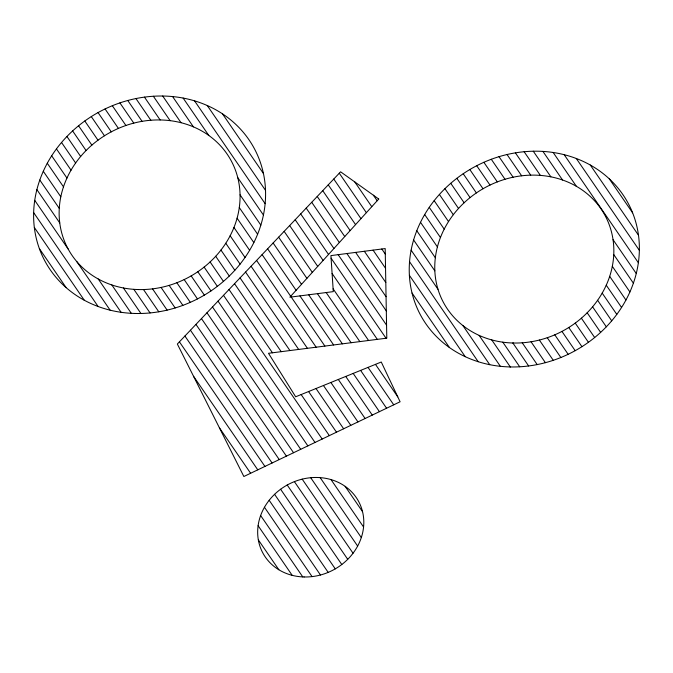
<?xml version="1.0" encoding="UTF-8"?>
<svg xmlns="http://www.w3.org/2000/svg" width="673" height="673" viewBox="0 0 673 673"><rect width="100%" height="100%" fill="white"/><g stroke="black" fill="none" stroke-linecap="round" stroke-linejoin="round"><path stroke-width="1.01" d="M609.275 178.841L632.612 212.828M590.288 165.036L638.484 235.222M576.307 158.508L639.35 250.331M564.184 154.689L638.357 262.731M553.164 152.485L576.382 186.303M613.044 239.697L636.263 273.516M542.926 151.417L562.552 180.002M613.759 254.587L633.386 283.173M533.285 151.215L550.876 176.839M612.312 266.331L629.903 291.956M524.132 151.736L540.385 175.401M609.688 276.351L625.94 300.023M515.4 152.864L530.703 175.157M606.247 285.184L621.558 307.477M507.038 154.529L521.651 175.813M602.184 293.108L616.796 314.392M499.013 156.683L513.112 177.218M597.607 300.284L611.707 320.828M491.29 159.282L505.019 179.27M592.585 306.821L606.314 326.809M483.862 162.302L497.322 181.903M587.167 312.768L600.627 332.369M476.711 165.726L489.994 185.075M581.379 318.186L594.663 337.526M469.83 169.546L483.012 188.751M575.238 323.09L588.429 342.296M463.209 173.743L476.375 192.932M568.761 327.499L581.935 346.679M456.849 178.328L470.074 197.601M561.947 331.41L575.171 350.675M450.759 183.3L464.118 202.766M554.788 334.826L568.147 354.292M444.937 188.676L458.523 208.462M547.267 337.711L560.853 357.506M439.402 194.455L453.308 214.712M539.359 340.05L553.273 360.307M434.161 200.672L448.512 221.568M531.039 341.775L545.391 362.671M429.248 207.351L444.197 229.131M522.24 342.801L537.189 364.573M424.68 214.544L440.445 237.502M512.876 343.003L528.642 365.969M420.507 222.309L437.4 246.915M502.807 342.178L519.699 366.785M416.789 230.738L435.338 257.751M491.753 339.924L510.302 366.936M413.609 239.958L434.825 270.857M479.142 335.406L500.359 366.305M373.389 195.22L377.183 200.739M411.119 250.163L437.98 289.289M462.881 325.564L489.742 364.682M354.755 181.912L371.782 206.712M409.546 261.721L478.192 361.712M339.276 173.213L366.373 212.685M409.386 275.333L465.236 356.682M333.766 179.026L360.964 218.649M381.81 249.01L385.293 254.083M412.036 293.041L449.471 347.554M328.247 184.848L355.563 224.622M373.078 250.146L385.545 268.291M322.737 190.661L350.153 230.595M364.354 251.273L385.797 282.509M317.227 196.474L344.753 236.56M355.622 252.4L386.058 296.726M311.717 202.287L339.343 242.532M346.898 253.536L386.31 310.943M306.198 208.108L333.934 248.505M338.166 254.663L386.563 325.16M300.688 213.921L328.533 254.47M331.091 258.196L386.05 338.258M222.469 113.83L263.437 173.508M295.178 219.734L323.124 260.443M332.1 273.516L377.317 339.377M207.267 105.535L265.524 190.383M289.659 225.548L317.723 266.415M333.11 288.826L368.577 340.488M194.539 100.841L265.137 203.667M284.149 231.369L312.314 272.388M326.161 292.553L359.845 341.606M375.467 364.371L397.777 396.86M183.123 98.065L208.807 135.475M237.746 177.622L263.429 215.032M278.639 237.182L306.905 278.353M317.42 293.664L351.104 342.725M368.03 367.391L393.73 404.818M172.591 96.567L193.387 126.852M240.051 194.825L260.846 225.11M273.129 242.995L301.504 284.326M308.68 294.782L342.364 343.844M360.602 370.402L386.58 408.242M162.715 96.029L181.037 122.713M239.285 207.553L257.608 234.238M267.61 248.808L296.095 290.299M299.939 295.901L333.631 344.963M353.174 373.422L379.421 411.666M153.368 96.256L170.126 120.66M237.081 218.187L253.839 242.591M262.1 254.63L290.694 296.263M291.207 297.02L324.891 346.082M345.737 376.443L372.27 415.09M144.459 97.122L160.132 119.954M233.952 227.474L249.633 250.306M256.59 260.443L316.159 347.201M338.309 379.463L365.111 418.505M135.938 98.561L150.836 120.248M230.141 235.76L245.031 257.456M251.079 266.256L307.418 348.32M330.872 382.483L357.952 421.929M127.769 100.496L142.079 121.342M225.775 243.256L240.093 264.102M245.561 272.069L298.677 349.438M323.444 385.503L350.801 425.353M119.903 102.893L133.792 123.117M220.946 250.062L234.835 270.285M240.051 277.882L289.945 350.557M316.007 388.523L343.642 428.777M112.341 105.72L125.918 125.489M215.705 256.278L229.283 276.039M234.541 283.703L281.205 351.676M308.579 391.543L336.492 432.201M105.064 108.959L118.414 128.408M210.094 261.94L223.444 281.39M229.022 289.516L272.472 352.795M301.142 394.563L329.333 435.616M98.048 112.584L111.272 131.849M204.121 267.088L217.345 286.345M223.512 295.329L322.182 439.04M91.292 116.597L104.466 135.778M197.812 271.732L210.977 290.921M218.002 301.142L315.023 442.464M345.156 486.352L362.545 511.682M84.806 120.989L97.997 140.203M191.157 275.896L204.348 295.111M212.491 306.964L307.872 445.888M331.007 479.588L363.58 527.026M78.581 125.767L91.865 145.116M184.175 279.573L197.458 298.921M206.973 312.777L300.713 449.312M320.155 477.62L361.317 537.576M72.617 130.924L86.077 150.533M176.848 282.736L190.308 302.337M201.463 318.59L293.554 452.727M310.707 477.712L357.641 546.072M66.93 136.493L80.659 156.481M169.15 285.369L182.871 305.357M195.952 324.403L286.404 456.151M302.185 479.142L353.047 553.223M61.537 142.474L75.628 163.001M161.057 287.43L175.157 307.965M190.442 330.224L279.245 459.575M294.387 481.632L347.731 559.322M56.439 148.893L71.044 170.16M152.535 288.86L167.131 310.118M184.924 336.037L272.094 462.999M287.211 485.014L341.791 564.512M51.678 155.808L66.955 178.059M143.5 289.541L158.778 311.792M179.413 341.85L264.935 466.423M280.607 489.246L335.272 568.87M47.278 163.245L63.489 186.842M133.851 289.34L150.062 312.937M193.555 376.3L257.784 469.838M274.584 494.319L328.18 572.378M43.299 171.287L60.806 196.785M123.42 287.977L140.926 313.483M219.398 427.784L250.625 473.262M269.175 500.283L320.474 575.003M39.8 180.036L59.274 208.394M111.836 284.957L131.311 313.324M264.464 507.265L312.07 576.601M36.889 189.635L59.754 222.94M98.241 279.001L121.106 312.297M260.636 515.535L302.783 576.921M34.735 200.344L68.108 248.951M76.764 261.57L110.136 310.177M258.112 525.706L292.191 575.331M33.65 212.609L98.107 306.493M258.331 539.864L278.858 569.753M34.331 227.44L84.31 300.251M39.37 248.623L66.156 287.64M378.731 199.031L289.853 297.188L333.295 291.636L330.914 255.605L385.192 248.573L386.798 338.157L268.493 353.3L295.666 396.784L381.263 362.015L400.099 401.773L243.853 476.501L177.352 344.021L340.605 171.817L378.731 199.031M138.386 289.558A92.697 82.375 -28.4 0 0 232.951 164.237A92.697 82.375 -28.4 0 0 77.462 160.494A92.697 82.375 -28.4 0 0 138.386 289.558M513.205 343.011A91.755 81.542 -28.4 0 0 606.802 218.969A91.755 81.542 -28.4 0 0 452.895 215.259A91.755 81.542 -28.4 0 0 513.205 343.011M510.041 366.936A117.91 104.778 -28.4 0 0 630.315 207.536A117.91 104.778 -28.4 0 0 432.546 202.766A117.91 104.778 -28.4 0 0 510.041 366.936M135.223 313.475A118.852 105.611 -28.4 0 0 256.463 152.813A118.852 105.611 -28.4 0 0 57.112 148.001A118.852 105.611 -28.4 0 0 135.223 313.475M304.162 576.971A54.378 48.321 -28.4 0 0 359.634 503.454A54.378 48.321 -28.4 0 0 268.426 501.25A54.378 48.321 -28.4 0 0 304.162 576.971"/></g></svg>
